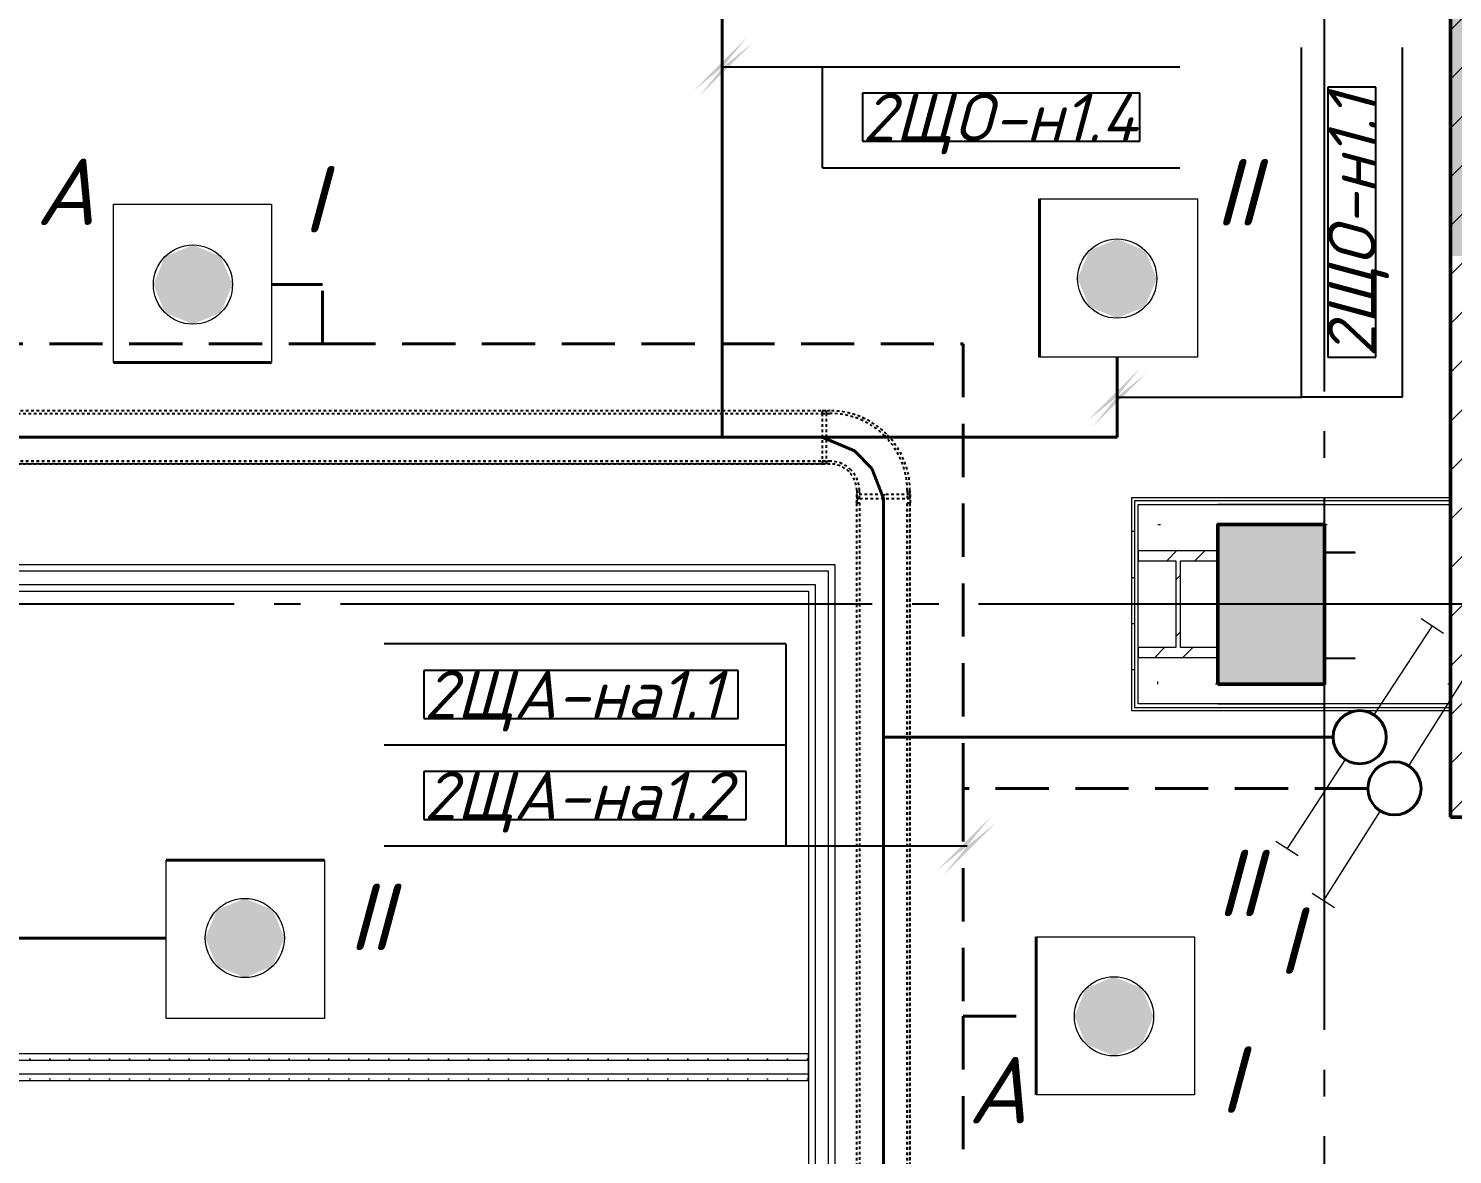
# Model space of a CAD drawing. Header units: millimetres. Extents: x 0 to 1286, y 0 to 420.
# Drawn here: x 466.5 to 520, y 258.9 to 301.2 of the extents above; entities that cross this region are included whole.
import ezdxf

# ---------------------------------------------------------------- set-up
doc = ezdxf.new("R2010")
doc.units = ezdxf.units.MM
for name, pattern in [('JIS_02_2.0', [3, 2, -1]), ('ГОСТ 2.303 5', [24, 20, -1.5, 1, -1.5]), ('СПКБ-0000-000-АР#002$0$Achse', [2300, 0, -800, 1500, 0])]:
    doc.linetypes.add(name, pattern=pattern)
for name, color, linetype in [('Viewport1ForCustomObjects_0', 7, 'Continuous'), ('Viewport2ForCustomObjects_0', 7, 'Continuous'), ('СПКБ-0000-000-АР#002$0$Двери ArchiCAD', 7, 'Continuous'), ('СПКБ-0000-000-АР#002$0$Колонны новые', 7, 'Continuous'), ('СПКБ-0000-000-АР#002$0$Колонны существующие', 7, 'Continuous'), ('СПКБ-0000-000-АР#002$0$Стены', 7, 'Continuous'), ('Строительные оси', 7, 'Continuous'), ('ЭМ_ЛОТКИ', 3, 'JIS_02_2.0'), ('ЭО_АВАРИЙНОЕ ОСВЕЩЕНИЕ', 7, 'Continuous'), ('ЭО_РАБОЧЕЕ ОСВЕЩЕНИЕ', 7, 'Continuous')]:
    doc.layers.add(name, color=color, linetype=linetype)
for name, color, linetype, lineweight, true_color in [('СПКБ-0000-000-АР#002$0$Двери ArchiCAD_Ном._пера__23', 7, 'Continuous', 35, 0xff6600), ('СПКБ-0000-000-АР#002$0$Двери ArchiCAD_Ном._пера__3', 7, 'Continuous', 18, 0xff6600), ('СПКБ-0000-000-АР#002$0$Двери ArchiCAD_Ном._пера__58', 7, 'Continuous', 50, 0xdf0000), ('СПКБ-0000-000-АР#002$0$Колонны новые_Ном._пера__108', 7, 'Continuous', 13, 0xfd8379), ('СПКБ-0000-000-АР#002$0$Колонны существующие_Ном._пера__102', 7, 'Continuous', 13, 0xcccccc), ('СПКБ-0000-000-АР#002$0$Стены_Ном._пера__161', 7, 'Continuous', 13, 0xe11606), ('СПКБ-0000-000-АР#002$0$Стены_Ном._пера__58', 7, 'Continuous', 50, 0xdf0000), ('СПКБ-0000-000-АР#002$0$Стены_Ном._пера__68', 7, 'Continuous', 20, 0xfd4435)]:
    doc.layers.add(name, color=color, linetype=linetype, lineweight=lineweight, true_color=true_color)
for name, color, linetype, lineweight in [('СПКБ-0000-000-АР#002$0$Колонны новые_Ном._пера__20', 1, 'Continuous', 20), ('СПКБ-0000-000-АР#002$0$Колонны существующие_Ном._пера__141', 7, 'Continuous', 50), ('СПКБ-0000-000-АР#002$0$Стены_Ном._пера__1', 7, 'Continuous', 13), ('СПКБ-0000-000-АР#002$0$Стены_Ном._пера__20', 1, 'Continuous', 20), ('СПКБ-0000-000-АР#002$0$Текст_Ном._пера__1', 7, 'Continuous', 13)]:
    doc.layers.add(name, color=color, linetype=linetype, lineweight=lineweight)
doc.styles.add('2.5', font='isocpeui.ttf')
doc.styles.add('CustomTextStyle102', font='isocpeui.ttf', dxfattribs={"height": 1.8})
doc.styles.add('CustomTextStyle133', font='isocpeui.ttf', dxfattribs={"height": 1.8})
doc.styles.add('CustomTextStyle134', font='isocpeui.ttf', dxfattribs={"height": 1.8})
doc.styles.add('CustomTextStyle96', font='isocpeui.ttf', dxfattribs={"height": 1.8})
pattern_1 = [(0, (0, 0), (0, 75), [0, -75])]
pattern_2 = [(0, (0, 0), (0, 173.2051), [0, -100]), (0, (50, 86.6), (0, 173.2051), [0, -100])]
pattern_3 = [(45, (0, 0), (-159.099, 159.099), []), (45, (-53.03, 53.03), (-159.099, 159.099), [])]

# ---------------------------------------------------------------- blocks, each defined once
blk = doc.blocks.new('*U674')
at = {"color": 0, "linetype": 'ByBlock', "lineweight": -2}
for p, q in [((-101, 0), (-101, -29.5)), ((-101, 0), (-100.2, 0)), ((-100.2, 0), (-100.2, -29.5)), ((-100.2, 0), (-98.7, 0)), ((-98.7, 0), (98.7, 0)), ((98.7, 0), (100.2, 0)), ((100.2, 0), (100.2, -29.5)), ((100.2, 0), (101, 0)), ((101, 0), (101, -29.5)), ((-100, -31), (-100, -4570.5)), ((-90, -31), (-100, -31)), ((-100, -4570.5), (-100, -31)), ((-90, -4570.5), (-90, -31)), ((90, -31), (90, -4570.5)), ((100, -31), (90, -31)), ((100, -4570.5), (100, -31)), ((100, -4570.5), (100, -31)), ((-90, -4570.5), (-100, -4570.5)), ((90, -4570.5), (-90, -4570.5)), ((100, -4570.5), (90, -4570.5))]:
    blk.add_line(p, q, dxfattribs=at)
for centre in [(0, -15), (0, -4555.5)]:
    blk.add_circle(centre, 3.5, dxfattribs=at)
for centre, radius, start, end in [((-99.8, -29.5), 1.21, 180, 247.3801), ((-100.4, -31), 0.413, 0, 67.3801), ((-99.8, -29.5), 0.413, 180, 247.3801), ((-100.4, -31), 1.21, 0, 67.3801), ((100.4, -31), 1.21, 112.6199, 180), ((99.8, -29.5), 0.413, 292.6199, 360), ((100.4, -31), 0.413, 112.6199, 180), ((99.8, -29.5), 1.21, 292.6199, 360)]:
    blk.add_arc(centre, radius, start, end, dxfattribs=at)
blk = doc.blocks.new('*U675')
at = {"color": 0, "linetype": 'ByBlock', "lineweight": -2}
for p, q in [((-101, 0), (-101, -29.5)), ((-101, 0), (-100.2, 0)), ((-100.2, 0), (-100.2, -29.5)), ((-100.2, 0), (-98.7, 0)), ((-98.7, 0), (98.7, 0)), ((98.7, 0), (100.2, 0)), ((100.2, 0), (100.2, -29.5)), ((100.2, 0), (101, 0)), ((101, 0), (101, -29.5)), ((-100, -31), (-100, -13943.4)), ((-90, -31), (-100, -31)), ((-100, -13943.4), (-100, -31)), ((-90, -13943.4), (-90, -31)), ((90, -31), (90, -13943.4)), ((100, -31), (90, -31)), ((100, -13943.4), (100, -31)), ((100, -13943.4), (100, -31))]:
    blk.add_line(p, q, dxfattribs=at)
blk.add_circle((0, -15), 3.5, dxfattribs=at)
for centre, radius, start, end in [((-99.8, -29.5), 1.21, 180, 247.3801), ((-100.4, -31), 0.413, 0, 67.3801), ((-99.8, -29.5), 0.413, 180, 247.3801), ((-100.4, -31), 1.21, 0, 67.3801), ((100.4, -31), 1.21, 112.6199, 180), ((99.8, -29.5), 0.413, 292.6199, 360), ((100.4, -31), 0.413, 112.6199, 180), ((99.8, -29.5), 1.21, 292.6199, 360)]:
    blk.add_arc(centre, radius, start, end, dxfattribs=at)
blk = doc.blocks.new('*U676')
at = {"color": 0, "linetype": 'ByBlock', "lineweight": -2}
for p, q in [((130.3, 329.9), (100.4, 329.9)), ((100.4, 329.9), (130.3, 329.9)), ((130.3, 329.9), (130.3, 319.9)), ((130.5, 328.8), (130.3, 328.8)), ((130.5, 321.1), (130.5, 328.8)), ((100.3, 319.9), (130.3, 319.9)), ((130.3, 141.1), (130.5, 319.1)), ((130.5, 320.5), (130.5, 321.1)), ((130.5, 319.3), (130.5, 320.5)), ((130.5, 319.1), (130.5, 319.3)), ((130.1, 139.9), (100.1, 139.9)), ((100.1, 129.9), (130.1, 129.9)), ((100.1, 129.9), (130.1, 129.9)), ((130.1, 139.9), (130.1, 129.9)), ((130.1, 131.4), (130.3, 131.4)), ((130.3, 141.1), (130.3, 140.8)), ((130.3, 140.8), (130.3, 139.7)), ((130.3, 139.7), (130.3, 139.1)), ((130.3, 131.4), (130.3, 139.1)), ((-200, 30.2), (-200, 0.2)), ((-200, 30.2), (-200, 0.2)), ((-200, 0.2), (-190, 0.2)), ((-190, 0.2), (-190, 30.2)), ((-190, 0.2), (-189.2, 0.2)), ((-189.2, 0.2), (-189, 0.2)), ((-189, 0.2), (-11, 0)), ((-10.8, 0), (-11, 0)), ((-10, 0), (-10.8, 0)), ((-10, 30), (-10, 0)), ((-10, 0), (0, 0)), ((0, 0), (0, 30)), ((0, 30), (0, 0))]:
    blk.add_line(p, q, dxfattribs=at)
for centre in [(115.4, 230.1), (-100, 15.1)]:
    blk.add_circle(centre, 3.5, dxfattribs=at)
for radius, start, end in [(300, 89.9392, 134.9392), (290, 89.9392, 134.9392), (300, 134.9392, 179.9392), (290, 134.9392, 179.9392), (110, 134.9392, 179.9392), (110, 89.9392, 134.9392), (100, 89.9392, 134.9392), (100, 134.9392, 179.9392)]:
    blk.add_arc((100, 29.9), radius, start, end, dxfattribs=at)
blk = doc.blocks.new('*E728')
at = {"layer": 'Строительные оси', "color": 3, "linetype": 'ГОСТ 2.303 5', "lineweight": 25}
for p, q in [((177.431, 258.857), (177.431, -45.143)), ((280.431, 158.857), (-283.569, 158.857))]:
    blk.add_line(p, q, dxfattribs=at)
at = {"layer": 'ЭО_АВАРИЙНОЕ ОСВЕЩЕНИЕ', "color": 7, "lineweight": 0}
for p, q in [((131.887, 173.895), (137.837, 173.898)), ((131.889, 167.945), (131.887, 173.895)), ((137.837, 173.898), (137.839, 167.948)), ((180.604, 152.779), (182.745, 156.157)), ((179.533, 151.089), (177.392, 147.711)), ((177.814, 147.443), (176.969, 147.978)), ((166.595, 146.359), (172.545, 146.359)), ((172.545, 146.359), (172.545, 140.409)), ((172.545, 140.409), (166.595, 140.409))]:
    blk.add_line(p, q, dxfattribs=at)
at = {"layer": 'ЭО_АВАРИЙНОЕ ОСВЕЩЕНИЕ', "color": 1, "linetype": 'JIS_02_2.0', "lineweight": 40}
for p, q in [((139.751, 170.872), (137.838, 170.872)), ((139.751, 168.638), (139.751, 170.872)), ((102.484, 168.638), (139.751, 168.638)), ((139.751, 168.638), (163.847, 168.638)), ((163.847, 168.638), (163.847, 168.638)), ((163.847, 168.638), (163.847, 168.638)), ((163.847, 168.638), (163.847, 168.638)), ((163.847, 168.638), (163.847, 151.934)), ((179.068, 151.934), (163.847, 151.934)), ((163.847, 151.934), (163.847, 143.367)), ((163.847, 143.367), (166.595, 143.367)), ((163.847, 143.367), (163.847, 119.991))]:
    blk.add_line(p, q, dxfattribs=at)
at = {"layer": 'ЭО_АВАРИЙНОЕ ОСВЕЩЕНИЕ', "color": 1, "lineweight": 40}
for p, q in [((137.839, 167.948), (131.889, 167.945)), ((166.595, 140.409), (166.595, 146.359))]:
    blk.add_line(p, q, dxfattribs=at)
at = {"layer": 'ЭО_АВАРИЙНОЕ ОСВЕЩЕНИЕ', "color": 7, "lineweight": 0}
for centre in [(134.88, 170.872), (169.521, 143.367)]:
    blk.add_circle(centre, 1.488, dxfattribs=at)
at = {"layer": 'ЭО_АВАРИЙНОЕ ОСВЕЩЕНИЕ', "color": 1, "lineweight": 40}
blk.add_circle((180.068, 151.934), 1, dxfattribs=at)
at = {"layer": 'ЭО_АВАРИЙНОЕ ОСВЕЩЕНИЕ', "color": 1, "lineweight": 0}
for points in [[(133.828, 171.923), (133.393, 170.872), (136.368, 170.872)], [(133.83, 171.924), (133.828, 171.923), (135.932, 171.923)], [(133.828, 171.923), (135.932, 171.923), (136.368, 170.872)], [(134.88, 172.359), (133.83, 171.924), (135.932, 171.924)], [(133.83, 171.924), (135.932, 171.924), (135.932, 171.923)], [(133.393, 170.872), (133.393, 170.871), (136.367, 170.871)], [(133.393, 170.872), (136.368, 170.872), (136.367, 170.871)], [(133.393, 170.871), (133.829, 169.82), (135.933, 169.82)], [(133.393, 170.871), (136.367, 170.871), (135.933, 169.82)], [(133.829, 169.82), (133.829, 169.819), (135.931, 169.819)], [(133.829, 169.82), (135.933, 169.82), (135.931, 169.819)], [(133.829, 169.819), (135.931, 169.819), (134.881, 169.384)], [(169.521, 144.854), (168.469, 144.419), (170.572, 144.419)], [(168.469, 144.419), (168.033, 143.367), (171.008, 143.367)], [(168.469, 144.419), (170.572, 144.419), (171.008, 143.367)], [(168.033, 143.367), (168.469, 142.315), (170.572, 142.315)], [(168.033, 143.367), (171.008, 143.367), (170.572, 142.315)], [(168.469, 142.315), (170.572, 142.315), (169.521, 141.879)]]:
    blk.add_solid(points, dxfattribs=at)
at = {"layer": 'ЭО_РАБОЧЕЕ ОСВЕЩЕНИЕ', "color": 5, "lineweight": 40}
for p, q in [((154.785, 165.131), (154.785, 182.059)), ((166.716, 168.14), (166.716, 174.09)), ((169.642, 165.131), (169.642, 168.14)), ((113.141, 165.131), (154.785, 165.131)), ((154.785, 165.131), (158.545, 165.131)), ((158.545, 165.131), (159.76, 164.619)), ((158.545, 165.131), (169.642, 165.131)), ((159.76, 164.619), (160.41, 163.957)), ((160.41, 163.957), (160.847, 162.829)), ((160.847, 162.829), (160.847, 153.857)), ((177.761, 153.857), (160.847, 153.857)), ((160.847, 153.857), (160.847, 122.443)), ((133.875, 149.234), (139.825, 149.234)), ((97.868, 146.309), (133.875, 146.309))]:
    blk.add_line(p, q, dxfattribs=at)
at = {"layer": 'ЭО_РАБОЧЕЕ ОСВЕЩЕНИЕ', "color": 7, "lineweight": 0}
for p, q in [((166.716, 174.09), (172.666, 174.09)), ((172.666, 174.09), (172.666, 168.14)), ((172.666, 168.14), (166.716, 168.14)), ((179.307, 154.695), (181.493, 158.045)), ((181.075, 158.318), (181.912, 157.772)), ((178.215, 153.02), (176.029, 149.67)), ((176.447, 149.397), (175.61, 149.943)), ((133.875, 143.284), (133.875, 149.234)), ((139.825, 149.234), (139.825, 143.284)), ((139.825, 143.284), (133.875, 143.284))]:
    blk.add_line(p, q, dxfattribs=at)
for centre in [(169.642, 171.097), (136.832, 146.309)]:
    blk.add_circle(centre, 1.488, dxfattribs=at)
at = {"layer": 'ЭО_РАБОЧЕЕ ОСВЕЩЕНИЕ', "color": 5, "lineweight": 40}
blk.add_circle((178.761, 153.857), 1, dxfattribs=at)
at = {"layer": 'ЭО_РАБОЧЕЕ ОСВЕЩЕНИЕ', "color": 5, "lineweight": 0}
for points in [[(169.642, 172.585), (168.59, 172.149), (170.693, 172.149)], [(168.59, 172.149), (168.154, 171.097), (171.129, 171.097)], [(168.59, 172.149), (170.693, 172.149), (171.129, 171.097)], [(168.154, 171.097), (168.59, 170.045), (170.693, 170.045)], [(168.154, 171.097), (171.129, 171.097), (170.693, 170.045)], [(168.59, 170.045), (170.693, 170.045), (169.642, 169.61)], [(135.781, 147.361), (135.345, 146.309), (138.32, 146.309)], [(136.832, 147.797), (135.781, 147.361), (137.884, 147.361)], [(135.781, 147.361), (137.884, 147.361), (138.32, 146.309)], [(135.345, 146.309), (135.781, 145.257), (137.884, 145.257)], [(135.345, 146.309), (138.32, 146.309), (137.884, 145.257)], [(135.781, 145.257), (137.884, 145.257), (136.832, 144.822)]]:
    blk.add_solid(points, dxfattribs=at)
blk = doc.blocks.new('СПКБ-0000-000-АР#002$0$Двупольная Дверь 19')
at = {"layer": 'СПКБ-0000-000-АР#002$0$Двери ArchiCAD_Ном._пера__23', "color": 30, "linetype": 'Continuous', "lineweight": 35, "true_color": 0xff6600}
for p, q in [((-660, 0), (-700, 0)), ((-700, 0), (-700, -115)), ((-660, -115), (-660, 0)), ((700, 0), (660, 0)), ((660, 0), (660, -115)), ((700, -115), (700, 0)), ((-700, -115), (-660, -115)), ((660, -115), (700, -115))]:
    blk.add_line(p, q, dxfattribs=at)
at = {"layer": 'СПКБ-0000-000-АР#002$0$Двери ArchiCAD_Ном._пера__3', "color": 30, "linetype": 'Continuous', "lineweight": 18, "true_color": 0xff6600}
for p, q in [((-660, 0), (-88.4, 330)), ((660, 0), (88.4, 330))]:
    blk.add_line(p, q, dxfattribs=at)
for centre, start, end in [((-660, 0), 0, 30), ((660, 0), 150, 180)]:
    blk.add_arc(centre, 660, start, end, dxfattribs=at)
at = {"layer": 'СПКБ-0000-000-АР#002$0$Двери ArchiCAD_Ном._пера__58', "color": 12, "linetype": 'Continuous', "lineweight": 50, "true_color": 0xdf0000}
for p, q in [((-700, 0), (-737, 0)), ((-700, 0), (-700, -115)), ((700, 0), (700, -115)), ((700, 0), (737, 0)), ((-700, -115), (-700, -250)), ((700, -115), (700, -250)), ((-700, -250), (-737, -250)), ((700, -250), (737, -250))]:
    blk.add_line(p, q, dxfattribs=at)
blk = doc.blocks.new('СПКБ-0000-000-АР#002$0$Стена_16', base_point=(18343.1, 18680.7))
at = {"layer": 'СПКБ-0000-000-АР#002$0$Стены_Ном._пера__20', "linetype": 'Continuous', "lineweight": 20}
h = blk.add_hatch(dxfattribs=at)
h.set_pattern_fill('КИРПИЧ_ОБЫКНОВЕННЫЙ', color=1, style=0, pattern_type=2)
h.set_pattern_definition([(45, (0, 0), (-91.9239, 91.9239), [])])
h.paths.add_polyline_path([(18468.1, 18680.7), (18218.1, 18680.7), (18218.1, 15085.6), (18353.1, 15085.6), (18468.1, 15085.6)])
at = {"layer": 'СПКБ-0000-000-АР#002$0$Стены_Ном._пера__58', "color": 12, "linetype": 'Continuous', "lineweight": 50, "true_color": 0xdf0000}
for p, q in [((18218.1, 15085.6), (18218.1, 15122.6)), ((18353.1, 15085.6), (18218.1, 15085.6))]:
    blk.add_line(p, q, dxfattribs=at)
at = {"layer": 'СПКБ-0000-000-АР#002$0$Стены_Ном._пера__58', "color": 12, "linetype": 'Continuous', "lineweight": 50, "true_color": 0xdf0000, "flags": 128}
blk.add_lwpolyline([(18218.1, 18680.7), (18218.1, 15085.6)], dxfattribs=at)
at = {"layer": 'СПКБ-0000-000-АР#002$0$Двери ArchiCAD', "color": 21, "linetype": 'Continuous', "lineweight": 18, "true_color": 0xff9955, "zscale": 1000, "rotation": 270}
blk.add_blockref('СПКБ-0000-000-АР#002$0$Двупольная Дверь 19', (18468.1, 14385.6), dxfattribs=at)
blk = doc.blocks.new('СПКБ-0000-000-АР#002$0$Стена_36', base_point=(12570.7, 16034.4))
at = {"layer": 'СПКБ-0000-000-АР#002$0$Стены_Ном._пера__161', "linetype": 'Continuous', "lineweight": 13, "true_color": 0xe11606}
h = blk.add_hatch(dxfattribs=at)
h.set_pattern_fill('ГИПС', color=12, style=0, pattern_type=2)
h.set_pattern_definition(pattern_1)
h.paths.add_polyline_path([(15903.5, 16034.4), (12570.7, 16034.4), (12570.7, 16009.4), (15878.5, 16009.4)])
h = blk.add_hatch(dxfattribs=at)
h.set_pattern_fill('ГИПС', color=12, style=0, pattern_type=2)
h.set_pattern_definition(pattern_1)
h.paths.add_polyline_path([(12570.7, 15934.4), (15803.5, 15934.4), (15828.5, 15959.4), (12570.7, 15959.4)])
at = {"layer": 'СПКБ-0000-000-АР#002$0$Стены_Ном._пера__161', "color": 12, "linetype": 'Continuous', "lineweight": 13, "true_color": 0xe11606}
for p, q in [((15878.5, 16009.4), (12570.7, 16009.4)), ((12570.7, 15959.4), (15828.5, 15959.4))]:
    blk.add_line(p, q, dxfattribs=at)
at = {"layer": 'СПКБ-0000-000-АР#002$0$Стены_Ном._пера__161', "color": 12, "linetype": 'Continuous', "lineweight": 13, "true_color": 0xe11606, "flags": 128}
for points in [[(15903.5, 16034.4), (12570.7, 16034.4)], [(12570.7, 16034.4), (12570.7, 15934.4)], [(12570.7, 15934.4), (15803.5, 15934.4)]]:
    blk.add_lwpolyline(points, dxfattribs=at)
blk = doc.blocks.new('СПКБ-0000-000-АР#002$0$Стена_156', base_point=(15903.5, 3459.3))
at = {"layer": 'СПКБ-0000-000-АР#002$0$Стены_Ном._пера__161', "linetype": 'Continuous', "lineweight": 13, "true_color": 0xe11606}
h = blk.add_hatch(dxfattribs=at)
h.set_pattern_fill('ГИПС', color=12, style=0, pattern_type=2)
h.set_pattern_definition(pattern_1)
h.paths.add_polyline_path([(15878.5, 16009.4), (15878.5, 11845.7), (15903.5, 11845.7), (15903.5, 16034.4)])
h = blk.add_hatch(dxfattribs=at)
h.set_pattern_fill('ГИПС', color=12, style=0, pattern_type=2)
h.set_pattern_definition(pattern_1)
h.paths.add_polyline_path([(15828.5, 15959.4), (15803.5, 15934.4), (15803.5, 11845.7), (15828.5, 11845.7)])
at = {"layer": 'СПКБ-0000-000-АР#002$0$Стены_Ном._пера__161', "color": 12, "linetype": 'Continuous', "lineweight": 13, "true_color": 0xe11606}
for p, q in [((15878.5, 11845.7), (15878.5, 16009.4)), ((15828.5, 15959.4), (15828.5, 11845.7))]:
    blk.add_line(p, q, dxfattribs=at)
at = {"layer": 'СПКБ-0000-000-АР#002$0$Стены_Ном._пера__161', "color": 12, "linetype": 'Continuous', "lineweight": 13, "true_color": 0xe11606, "flags": 128}
for points in [[(15903.5, 12820.6), (15903.5, 16034.4)], [(15803.5, 15934.4), (15803.5, 11845.7)]]:
    blk.add_lwpolyline(points, dxfattribs=at)
blk = doc.blocks.new('СПКБ-0000-000-АР#002$0$Стена_160', base_point=(18218.1, 15585.7))
at = {"layer": 'СПКБ-0000-000-АР#002$0$Стены_Ном._пера__20', "linetype": 'Continuous', "lineweight": 20}
h = blk.add_hatch(dxfattribs=at)
h.set_pattern_fill('ШТУКАТУРКА', color=1, style=0, pattern_type=2)
h.set_pattern_definition(pattern_2)
h.paths.add_polyline_path([(17017.3, 15485.7), (17343.1, 15485.7), (17343.1, 15497.7), (17029.3, 15497.7)])
h = blk.add_hatch(dxfattribs=at)
h.set_pattern_fill('ШТУКАТУРКА', color=1, style=0, pattern_type=2)
h.set_pattern_definition(pattern_2)
h.paths.add_polyline_path([(17343.1, 15510.7), (17042.3, 15510.7), (17029.3, 15497.7), (17343.1, 15497.7)])
h = blk.add_hatch(dxfattribs=at)
h.set_pattern_fill('ШТУКАТУРКА', color=1, style=0, pattern_type=2)
h.set_pattern_definition(pattern_2)
h.paths.add_polyline_path([(17343.1, 15497.7), (17743.1, 15497.7), (17743.1, 15510.7), (17343.1, 15510.7)])
h = blk.add_hatch(dxfattribs=at)
h.set_pattern_fill('ШТУКАТУРКА', color=1, style=0, pattern_type=2)
h.set_pattern_definition(pattern_2)
h.paths.add_polyline_path([(17343.1, 15485.7), (17743.1, 15485.7), (17743.1, 15497.7), (17343.1, 15497.7)])
h = blk.add_hatch(dxfattribs=at)
h.set_pattern_fill('ШТУКАТУРКА', color=1, style=0, pattern_type=2)
h.set_pattern_definition(pattern_2)
h.paths.add_polyline_path([(18218.1, 15510.7), (17743.1, 15510.7), (17743.1, 15497.7), (18218.1, 15497.7)])
h = blk.add_hatch(dxfattribs=at)
h.set_pattern_fill('ШТУКАТУРКА', color=1, style=0, pattern_type=2)
h.set_pattern_definition(pattern_2)
h.paths.add_polyline_path([(17743.1, 15485.7), (18218.1, 15485.7), (18218.1, 15497.7), (17743.1, 15497.7)])
at = {"layer": 'СПКБ-0000-000-АР#002$0$Стены_Ном._пера__1', "color": 7, "linetype": 'СПКБ-0000-000-АР#002$0$Achse', "lineweight": 13, "flags": 128}
for points in [[(17343.1, 15585.7), (17117.3, 15585.7)], [(18218.1, 15585.7), (17743.1, 15585.7)]]:
    blk.add_lwpolyline(points, dxfattribs=at)
at = {"layer": 'СПКБ-0000-000-АР#002$0$Стены_Ном._пера__1', "color": 7, "linetype": 'Continuous', "lineweight": 13, "flags": 128}
blk.add_lwpolyline([(18218.1, 15585.7), (18218.1, 15510.7)], dxfattribs=at)
at = {"layer": 'СПКБ-0000-000-АР#002$0$Стены_Ном._пера__20', "color": 1, "linetype": 'Continuous', "lineweight": 20, "flags": 128}
for points in [[(17017.3, 15485.7), (18218.1, 15485.7)], [(18218.1, 15510.7), (18218.1, 15497.7)], [(18218.1, 15497.7), (18218.1, 15485.7)]]:
    blk.add_lwpolyline(points, dxfattribs=at)
at = {"layer": 'СПКБ-0000-000-АР#002$0$Стены_Ном._пера__68', "color": 20, "linetype": 'Continuous', "lineweight": 20, "true_color": 0xfd4435}
for p, q in [((17029.3, 15497.7), (17343.1, 15497.7)), ((17343.1, 15510.7), (17042.3, 15510.7)), ((17343.1, 15510.7), (17743.1, 15510.7)), ((17743.1, 15510.7), (17343.1, 15510.7)), ((17343.1, 15497.7), (17743.1, 15497.7)), ((18218.1, 15510.7), (17743.1, 15510.7)), ((17743.1, 15497.7), (18218.1, 15497.7))]:
    blk.add_line(p, q, dxfattribs=at)
blk = doc.blocks.new('СПКБ-0000-000-АР#002$0$Стена_161', base_point=(17117.3, 15585.7))
at = {"layer": 'СПКБ-0000-000-АР#002$0$Стены_Ном._пера__20', "linetype": 'Continuous', "lineweight": 20}
h = blk.add_hatch(dxfattribs=at)
h.set_pattern_fill('ШТУКАТУРКА', color=1, style=0, pattern_type=2)
h.set_pattern_definition(pattern_2)
h.paths.add_polyline_path([(17017.3, 16285.7), (17017.3, 15485.7), (17029.3, 15497.7), (17029.3, 16273.7)])
h = blk.add_hatch(dxfattribs=at)
h.set_pattern_fill('ШТУКАТУРКА', color=1, style=0, pattern_type=2)
h.set_pattern_definition(pattern_2)
h.paths.add_polyline_path([(17042.3, 15510.7), (17042.3, 16260.7), (17029.3, 16273.7), (17029.3, 15497.7)])
at = {"layer": 'СПКБ-0000-000-АР#002$0$Стены_Ном._пера__1', "color": 7, "linetype": 'СПКБ-0000-000-АР#002$0$Achse', "lineweight": 13, "flags": 128}
blk.add_lwpolyline([(17117.3, 15585.7), (17117.3, 16185.7)], dxfattribs=at)
at = {"layer": 'СПКБ-0000-000-АР#002$0$Стены_Ном._пера__20', "color": 1, "linetype": 'Continuous', "lineweight": 20, "flags": 128}
blk.add_lwpolyline([(17017.3, 16285.7), (17017.3, 15485.7)], dxfattribs=at)
at = {"layer": 'СПКБ-0000-000-АР#002$0$Стены_Ном._пера__68', "color": 20, "linetype": 'Continuous', "lineweight": 20, "true_color": 0xfd4435}
for p, q in [((17029.3, 16273.7), (17029.3, 15497.7)), ((17042.3, 15510.7), (17042.3, 16260.7))]:
    blk.add_line(p, q, dxfattribs=at)
blk = doc.blocks.new('СПКБ-0000-000-АР#002$0$Стена_162', base_point=(18218.1, 16185.7))
at = {"layer": 'СПКБ-0000-000-АР#002$0$Стены_Ном._пера__20', "linetype": 'Continuous', "lineweight": 20}
h = blk.add_hatch(dxfattribs=at)
h.set_pattern_fill('ШТУКАТУРКА', color=1, style=0, pattern_type=2)
h.set_pattern_definition(pattern_2)
h.paths.add_polyline_path([(17343.1, 16285.7), (17017.3, 16285.7), (17029.3, 16273.7), (17343.1, 16273.7)])
h = blk.add_hatch(dxfattribs=at)
h.set_pattern_fill('ШТУКАТУРКА', color=1, style=0, pattern_type=2)
h.set_pattern_definition(pattern_2)
h.paths.add_polyline_path([(17743.1, 16285.7), (17343.1, 16285.7), (17343.1, 16273.7), (17743.1, 16273.7)])
h = blk.add_hatch(dxfattribs=at)
h.set_pattern_fill('ШТУКАТУРКА', color=1, style=0, pattern_type=2)
h.set_pattern_definition(pattern_2)
h.paths.add_polyline_path([(18218.1, 16285.7), (17743.1, 16285.7), (17743.1, 16273.7), (18218.1, 16273.7)])
h = blk.add_hatch(dxfattribs=at)
h.set_pattern_fill('ШТУКАТУРКА', color=1, style=0, pattern_type=2)
h.set_pattern_definition(pattern_2)
h.paths.add_polyline_path([(17042.3, 16260.7), (17343.1, 16260.7), (17343.1, 16273.7), (17029.3, 16273.7)])
h = blk.add_hatch(dxfattribs=at)
h.set_pattern_fill('ШТУКАТУРКА', color=1, style=0, pattern_type=2)
h.set_pattern_definition(pattern_2)
h.paths.add_polyline_path([(17743.1, 16273.7), (17343.1, 16273.7), (17343.1, 16260.7), (17743.1, 16260.7)])
h = blk.add_hatch(dxfattribs=at)
h.set_pattern_fill('ШТУКАТУРКА', color=1, style=0, pattern_type=2)
h.set_pattern_definition(pattern_2)
h.paths.add_polyline_path([(17743.1, 16260.7), (18218.1, 16260.7), (18218.1, 16273.7), (17743.1, 16273.7)])
at = {"layer": 'СПКБ-0000-000-АР#002$0$Стены_Ном._пера__1', "color": 7, "linetype": 'Continuous', "lineweight": 13, "flags": 128}
blk.add_lwpolyline([(18218.1, 16185.7), (18218.1, 16260.7)], dxfattribs=at)
at = {"layer": 'СПКБ-0000-000-АР#002$0$Стены_Ном._пера__1', "color": 7, "linetype": 'СПКБ-0000-000-АР#002$0$Achse', "lineweight": 13, "flags": 128}
for points in [[(17117.3, 16185.7), (17343.1, 16185.7)], [(17743.1, 16185.7), (18218.1, 16185.7)]]:
    blk.add_lwpolyline(points, dxfattribs=at)
at = {"layer": 'СПКБ-0000-000-АР#002$0$Стены_Ном._пера__20', "color": 1, "linetype": 'Continuous', "lineweight": 20, "flags": 128}
for points in [[(18218.1, 16285.7), (17017.3, 16285.7)], [(18218.1, 16273.7), (18218.1, 16285.7)], [(18218.1, 16260.7), (18218.1, 16273.7)]]:
    blk.add_lwpolyline(points, dxfattribs=at)
at = {"layer": 'СПКБ-0000-000-АР#002$0$Стены_Ном._пера__68', "color": 20, "linetype": 'Continuous', "lineweight": 20, "true_color": 0xfd4435}
for p, q in [((17343.1, 16273.7), (17029.3, 16273.7)), ((17042.3, 16260.7), (17343.1, 16260.7)), ((17743.1, 16273.7), (17343.1, 16273.7)), ((17743.1, 16260.7), (17343.1, 16260.7)), ((17343.1, 16260.7), (17743.1, 16260.7)), ((18218.1, 16273.7), (17743.1, 16273.7)), ((17743.1, 16260.7), (18218.1, 16260.7))]:
    blk.add_line(p, q, dxfattribs=at)
blk = doc.blocks.new('СПКБ-0000-000-АР#002$0$Стена_244', base_point=(12093.1, 14095.5))
at = {"layer": 'СПКБ-0000-000-АР#002$0$Стены_Ном._пера__161', "linetype": 'Continuous', "lineweight": 13, "true_color": 0xe11606}
h = blk.add_hatch(dxfattribs=at)
h.set_pattern_fill('ГИПС', color=12, style=0, pattern_type=2)
h.set_pattern_definition(pattern_1)
h.paths.add_polyline_path([(15803.5, 14195.5), (11993.1, 14195.5), (12018.1, 14170.5), (15803.5, 14170.5)])
h = blk.add_hatch(dxfattribs=at)
h.set_pattern_fill('ГИПС', color=12, style=0, pattern_type=2)
h.set_pattern_definition(pattern_1)
h.paths.add_polyline_path([(12093.1, 14095.5), (15803.5, 14095.5), (15803.5, 14120.5), (12068.1, 14120.5)])
at = {"layer": 'СПКБ-0000-000-АР#002$0$Стены_Ном._пера__161', "color": 12, "linetype": 'Continuous', "lineweight": 13, "true_color": 0xe11606}
for p, q in [((15803.5, 14170.5), (12018.1, 14170.5)), ((12068.1, 14120.5), (15803.5, 14120.5))]:
    blk.add_line(p, q, dxfattribs=at)
at = {"layer": 'СПКБ-0000-000-АР#002$0$Стены_Ном._пера__161', "color": 12, "linetype": 'Continuous', "lineweight": 13, "true_color": 0xe11606, "flags": 128}
for points in [[(15803.5, 14195.5), (11993.1, 14195.5)], [(15803.5, 14095.5), (15803.5, 14195.5)], [(12093.1, 14095.5), (15803.5, 14095.5)]]:
    blk.add_lwpolyline(points, dxfattribs=at)
blk = doc.blocks.new('СПКБ-0000-000-АР#002$0$Колонна_83', base_point=(17193.1, 15885.7))
at = {"layer": 'СПКБ-0000-000-АР#002$0$Колонны новые_Ном._пера__108', "linetype": 'Continuous', "lineweight": 13, "true_color": 0xfd8379}
h = blk.add_hatch(dxfattribs=at)
h.set_pattern_fill('СТАЛЬ', color=11, style=0, pattern_type=2)
h.set_pattern_definition(pattern_3)
h.paths.add_polyline_path([(17343.1, 16085.7), (17043.1, 16085.7), (17043.1, 16049.1), (17184.4, 16049.1), (17184.4, 15722.4), (17043.1, 15722.4), (17043.1, 15685.7), (17343.1, 15685.7), (17343.1, 15722.4), (17201.9, 15722.4), (17201.9, 16049.1), (17343.1, 16049.1)])
at = {"layer": 'СПКБ-0000-000-АР#002$0$Колонны новые_Ном._пера__20', "color": 1, "linetype": 'Continuous', "lineweight": 20}
for p, q in [((17343.1, 16085.7), (17043.1, 16085.7)), ((17043.1, 16085.7), (17043.1, 16049.1)), ((17343.1, 16049.1), (17343.1, 16085.7)), ((17043.1, 16049.1), (17184.4, 16049.1)), ((17184.4, 16049.1), (17184.4, 15722.4)), ((17201.9, 15722.4), (17201.9, 16049.1)), ((17201.9, 16049.1), (17343.1, 16049.1)), ((17184.4, 15722.4), (17043.1, 15722.4)), ((17043.1, 15722.4), (17043.1, 15685.7)), ((17343.1, 15722.4), (17201.9, 15722.4)), ((17343.1, 15685.7), (17343.1, 15722.4)), ((17043.1, 15685.7), (17343.1, 15685.7))]:
    blk.add_line(p, q, dxfattribs=at)
blk = doc.blocks.new('СПКБ-0000-000-АР#002$0$Колонна_84', base_point=(17800.2, 16081.2))
at = {"layer": 'СПКБ-0000-000-АР#002$0$Колонны новые_Ном._пера__108', "linetype": 'Continuous', "lineweight": 13, "true_color": 0xfd8379}
h = blk.add_hatch(dxfattribs=at)
h.set_pattern_fill('СТАЛЬ', color=11, style=0, pattern_type=2)
h.set_pattern_definition(pattern_3)
h.paths.add_polyline_path([(17859.1, 15681.2), (17859.1, 15683.2), (17746.1, 15683.2), (17746.1, 16079.2), (17859.1, 16079.2), (17859.1, 16081.2), (17746.1, 16081.2), (17744.1, 16081.2), (17744.1, 16079.2), (17744.1, 15683.2), (17744.1, 15681.2), (17746.1, 15681.2)])
at = {"layer": 'СПКБ-0000-000-АР#002$0$Колонны новые_Ном._пера__20', "color": 1, "linetype": 'Continuous', "lineweight": 20}
for p, q in [((17746.1, 16081.2), (17744.1, 16081.2)), ((17744.1, 16081.2), (17744.1, 16079.2)), ((17744.1, 16079.2), (17744.1, 15683.2)), ((17859.1, 16081.2), (17746.1, 16081.2)), ((17746.1, 15683.2), (17746.1, 16079.2)), ((17746.1, 16079.2), (17859.1, 16079.2)), ((17859.1, 16079.2), (17859.1, 16081.2)), ((17744.1, 15683.2), (17744.1, 15681.2)), ((17744.1, 15681.2), (17746.1, 15681.2)), ((17859.1, 15683.2), (17746.1, 15683.2)), ((17746.1, 15681.2), (17859.1, 15681.2)), ((17859.1, 15681.2), (17859.1, 15683.2))]:
    blk.add_line(p, q, dxfattribs=at)
blk = doc.blocks.new('СПКБ-0000-000-АР#002$0$Колонна_120', base_point=(17543.1, 15885.7))
at = {"layer": 'СПКБ-0000-000-АР#002$0$Колонны существующие_Ном._пера__102', "linetype": 'Continuous', "lineweight": 13, "true_color": 0xcccccc}
blk.add_hatch(color=254, dxfattribs=at).paths.add_polyline_path([(17343.1, 15585.7), (17743.1, 15585.7), (17743.1, 16185.7), (17343.1, 16185.7)])
at = {"layer": 'СПКБ-0000-000-АР#002$0$Колонны существующие_Ном._пера__141', "color": 7, "linetype": 'Continuous', "lineweight": 50, "flags": 128}
blk.add_lwpolyline([(17343.1, 15585.7), (17743.1, 15585.7), (17743.1, 16185.7), (17343.1, 16185.7)], close=True, dxfattribs=at)
blk = doc.blocks.new('*E727')
at = {"layer": 'СПКБ-0000-000-АР#002$0$Текст_Ном._пера__1', "linetype": 'Continuous', "lineweight": 13}
blk.add_hatch(color=7, dxfattribs=at).paths.add_polyline_path([(461, 233.525), (458.5, 233.525), (458.5, 220.609), (461, 220.609)])
at = {"layer": 'СПКБ-0000-000-АР#002$0$Колонны новые', "color": 1, "lineweight": 20, "xscale": 0.01, "yscale": 0.01, "zscale": 0.01}
for name, p in [('СПКБ-0000-000-АР#002$0$Колонна_83', (448.25, 207.515)), ('СПКБ-0000-000-АР#002$0$Колонна_84', (454.321, 209.469))]:
    blk.add_blockref(name, p, dxfattribs=at)
at = {"layer": 'СПКБ-0000-000-АР#002$0$Колонны существующие', "color": 7, "lineweight": 50, "xscale": 0.01, "yscale": 0.01, "zscale": 0.01}
blk.add_blockref('СПКБ-0000-000-АР#002$0$Колонна_120', (451.75, 207.515), dxfattribs=at)
at = {"layer": 'СПКБ-0000-000-АР#002$0$Стены', "color": 12, "lineweight": 50, "true_color": 0xdf0000, "xscale": 0.01, "yscale": 0.01, "zscale": 0.01}
for name, p in [('СПКБ-0000-000-АР#002$0$Стена_16', (459.75, 235.464)), ('СПКБ-0000-000-АР#002$0$Стена_161', (447.492, 204.515)), ('СПКБ-0000-000-АР#002$0$Стена_162', (458.5, 210.515)), ('СПКБ-0000-000-АР#002$0$Стена_160', (458.5, 204.515))]:
    blk.add_blockref(name, p, dxfattribs=at)
at = {"layer": 'СПКБ-0000-000-АР#002$0$Стены', "color": 12, "lineweight": 13, "true_color": 0xe11606, "xscale": 0.01, "yscale": 0.01, "zscale": 0.01}
for name, p in [('СПКБ-0000-000-АР#002$0$Стена_36', (402.026, 209.001)), ('СПКБ-0000-000-АР#002$0$Стена_156', (435.354, 83.25)), ('СПКБ-0000-000-АР#002$0$Стена_244', (397.25, 189.612))]:
    blk.add_blockref(name, p, dxfattribs=at)
blk = doc.blocks.new('CustomObjectsInViewport1_0')
at = {"layer": 'ЭО_АВАРИЙНОЕ ОСВЕЩЕНИЕ'}
for p, q in [((494.937, 278.093), (479.823, 278.093)), ((494.937, 278.093), (494.937, 270.493)), ((494.937, 274.293), (479.823, 274.293)), ((494.937, 270.493), (479.823, 270.493)), ((501.752, 270.493), (494.937, 270.493))]:
    blk.add_line(p, q, dxfattribs=at)
at = {"layer": 'ЭО_АВАРИЙНОЕ ОСВЕЩЕНИЕ', "color": 7, "true_color": 0xffffff}
for p, q in [((493.146, 277.093), (481.323, 277.093)), ((481.323, 277.093), (481.323, 275.293)), ((493.146, 275.293), (493.146, 277.093)), ((481.323, 275.293), (493.146, 275.293)), ((481.323, 275.293), (481.323, 275.293)), ((493.437, 273.293), (481.323, 273.293)), ((481.323, 273.293), (481.323, 271.493)), ((493.437, 271.493), (493.437, 273.293)), ((481.323, 271.493), (493.437, 271.493)), ((481.323, 271.493), (481.323, 271.493))]:
    blk.add_line(p, q, dxfattribs=at)
at = {"layer": 'ЭО_АВАРИЙНОЕ ОСВЕЩЕНИЕ'}
blk.add_solid([(500.858, 269.387), (502.858, 271.387), (502.646, 271.599), (500.646, 269.599)], dxfattribs=at)
at = {"layer": 'ЭО_РАБОЧЕЕ ОСВЕЩЕНИЕ'}
for p, q in [((514.325, 287.37), (514.325, 300.516)), ((518.125, 287.37), (518.125, 300.516)), ((492.577, 299.79), (496.316, 299.79)), ((496.316, 299.79), (509.752, 299.79)), ((496.316, 295.99), (496.316, 299.79)), ((496.316, 295.99), (509.752, 295.99)), ((507.378, 287.37), (514.325, 287.37)), ((518.125, 287.37), (514.325, 287.37))]:
    blk.add_line(p, q, dxfattribs=at)
at = {"layer": 'ЭО_РАБОЧЕЕ ОСВЕЩЕНИЕ', "color": 7, "true_color": 0xffffff}
for p, q in [((517.125, 299.016), (515.325, 299.016)), ((515.325, 299.016), (515.325, 288.87)), ((517.125, 288.87), (517.125, 299.016)), ((508.252, 298.79), (497.816, 298.79)), ((497.816, 298.79), (497.816, 296.99)), ((508.252, 296.99), (508.252, 298.79)), ((497.816, 296.99), (508.252, 296.99)), ((497.816, 296.99), (497.816, 296.99)), ((515.325, 288.87), (517.125, 288.87)), ((517.125, 288.87), (517.125, 288.87))]:
    blk.add_line(p, q, dxfattribs=at)
at = {"layer": 'ЭО_РАБОЧЕЕ ОСВЕЩЕНИЕ'}
for points in [[(493.471, 300.896), (491.471, 298.896), (491.683, 298.684), (493.683, 300.684)], [(508.272, 288.476), (506.272, 286.476), (506.484, 286.264), (508.484, 288.264)]]:
    blk.add_solid(points, dxfattribs=at)
at = {"layer": 'ЭО_АВАРИЙНОЕ ОСВЕЩЕНИЕ'}
for s, style, p in [('2ЩА-на1.1', 'CustomTextStyle133', (481.323, 275.293)), ('2ЩА-на1.2', 'CustomTextStyle134', (481.323, 271.493))]:
    blk.add_text(s, height=1.8, dxfattribs=dict(at, style=style)).set_placement(p)
at = {"layer": 'ЭО_РАБОЧЕЕ ОСВЕЩЕНИЕ', "style": 'CustomTextStyle96'}
blk.add_text('2ЩO-н1.1', height=1.8, rotation=90, dxfattribs=at).set_placement((517.125, 288.87))
at = {"layer": 'ЭО_РАБОЧЕЕ ОСВЕЩЕНИЕ', "style": 'CustomTextStyle102'}
blk.add_text('2ЩO-н1.4', height=1.8, dxfattribs=at).set_placement((497.816, 296.99))

msp = doc.modelspace()

# ---------------------------------------------------------------- block references
msp.add_blockref('*E727', (61.438, 72.071))
at = {"layer": 'Viewport1ForCustomObjects_0'}
msp.add_blockref('CustomObjectsInViewport1_0', (0, 0), dxfattribs=at)
at = {"layer": 'Viewport2ForCustomObjects_0'}
msp.add_blockref('*E728', (337.756, 120.729), dxfattribs=at)
at = {"layer": 'ЭМ_ЛОТКИ', "xscale": 0.01, "yscale": 0.01, "zscale": 0.01}
for name, p, rotation in [('*U674', (450.747, 285.859), 89.99999999999999), ('*U676', (496.302, 284.859), 270.0608274362987)]:
    msp.add_blockref(name, p, dxfattribs=dict(at, rotation=rotation))
at = {"layer": 'ЭМ_ЛОТКИ', "xscale": -0.01, "yscale": 0.01, "zscale": 0.01}
msp.add_blockref('*U675', (498.604, 283.707), dxfattribs=at)

# ---------------------------------------------------------------- texts
at = {"layer": 'ЭО_АВАРИЙНОЕ ОСВЕЩЕНИЕ', "color": 1, "char_height": 2.5, "attachment_point": 5, "style": '2.5'}
for insert in [(467.849, 295.088), (502.905, 261.318)]:
    msp.add_mtext('А', dxfattribs=dict(at, insert=insert))
at = {"layer": 'ЭО_АВАРИЙНОЕ ОСВЕЩЕНИЕ', "char_height": 2.5, "attachment_point": 5, "style": '2.5'}
for insert in [(477.186, 294.813), (513.855, 266.941), (511.673, 261.719)]:
    msp.add_mtext('I', dxfattribs=dict(at, insert=insert))
at = {"layer": 'ЭО_РАБОЧЕЕ ОСВЕЩЕНИЕ', "char_height": 2.5, "attachment_point": 5, "style": '2.5'}
for insert in [(511.889, 295.074), (511.954, 269.108), (479.298, 267.835)]:
    msp.add_mtext('II', dxfattribs=dict(at, insert=insert))

doc.saveas('drawing.dxf')
